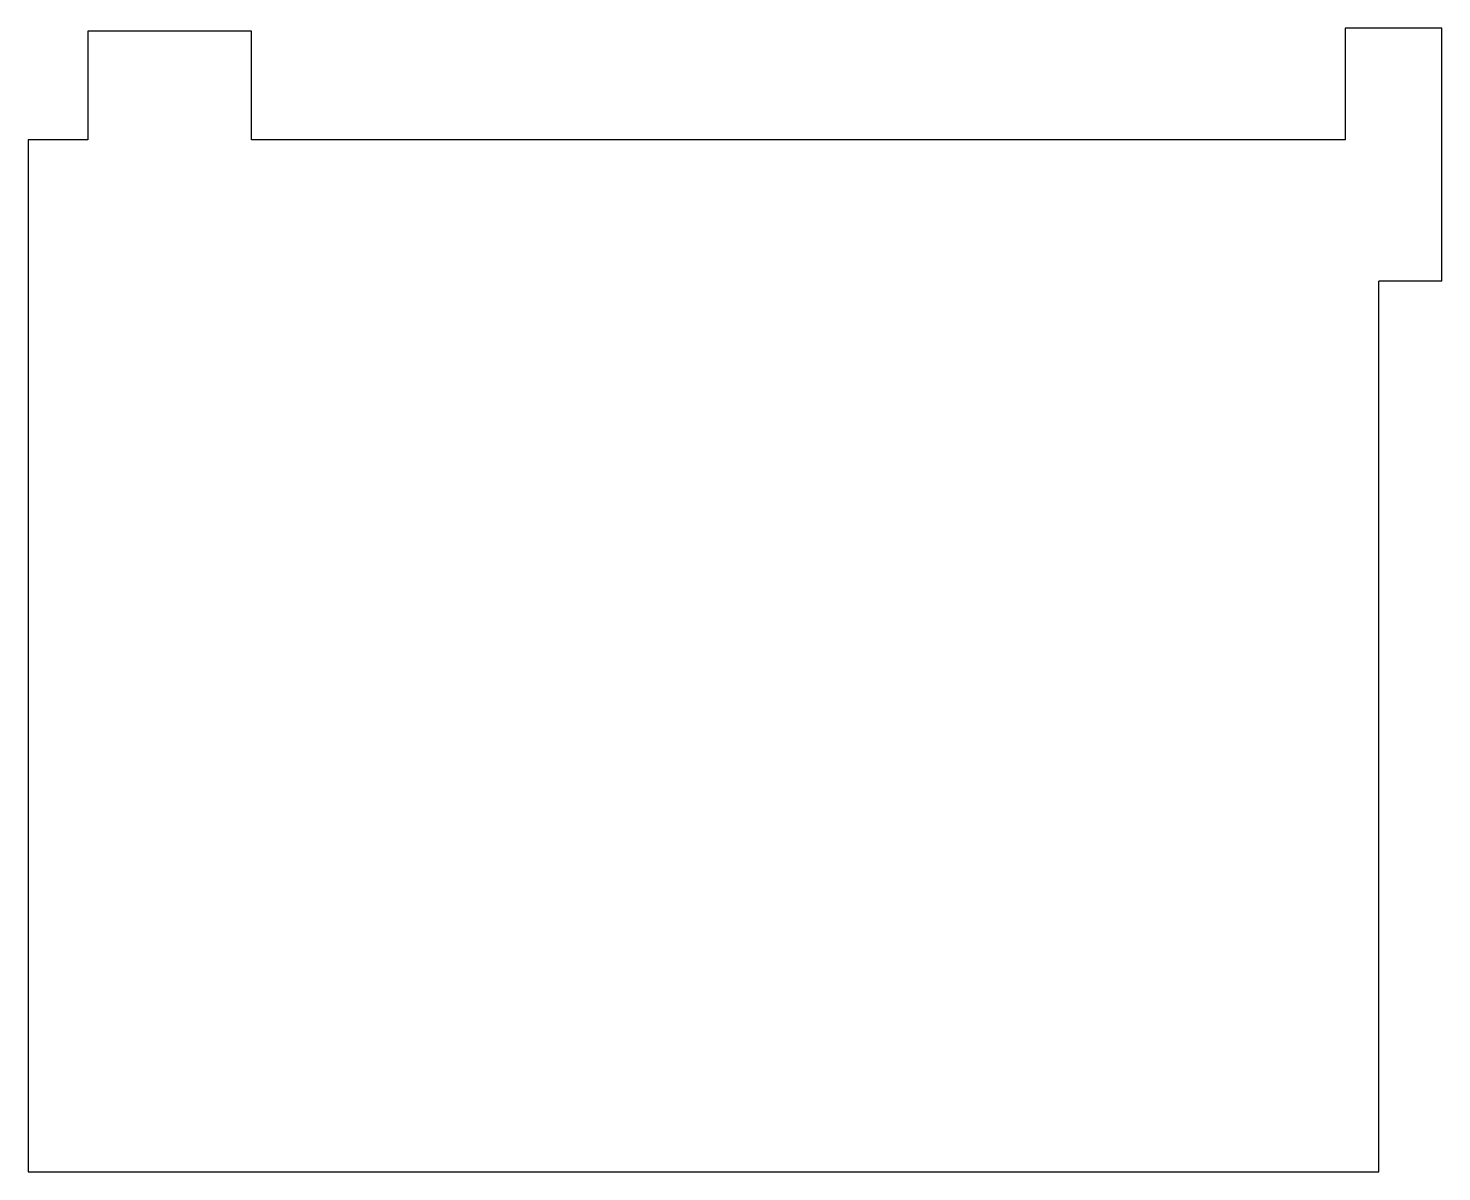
# Model space of a CAD drawing. Extents: x -47.4 to 47.6, y -32.9 to 43.9.
import ezdxf

# ---------------------------------------------------------------- set-up
doc = ezdxf.new("R2010")
doc.units = 0
doc.header["$MEASUREMENT"] = 0
doc.layers.add('MODELSKETCH_VISIBLE', color=7, linetype='CONTINUOUS')

msp = doc.modelspace()

# ---------------------------------------------------------------- linework, layer by layer
at = {"layer": 'MODELSKETCH_VISIBLE'}
for p, q in [((47.636, 43.876), (41.136, 43.876)), ((41.136, 43.876), (41.136, 36.376)), ((47.636, 26.876), (47.636, 43.876)), ((-43.364, 43.676), (-43.364, 36.376)), ((-32.364, 43.676), (-43.364, 43.676)), ((-32.364, 36.376), (-32.364, 43.676)), ((-43.364, 36.376), (-47.364, 36.376)), ((-47.364, 36.376), (-47.364, -32.949)), ((41.136, 36.376), (-32.364, 36.376)), ((43.411, -32.949), (43.411, 26.876)), ((47.636, 26.876), (43.411, 26.876)), ((-47.364, -32.949), (43.411, -32.949))]:
    msp.add_line(p, q, dxfattribs=at)

doc.saveas('drawing.dxf')
